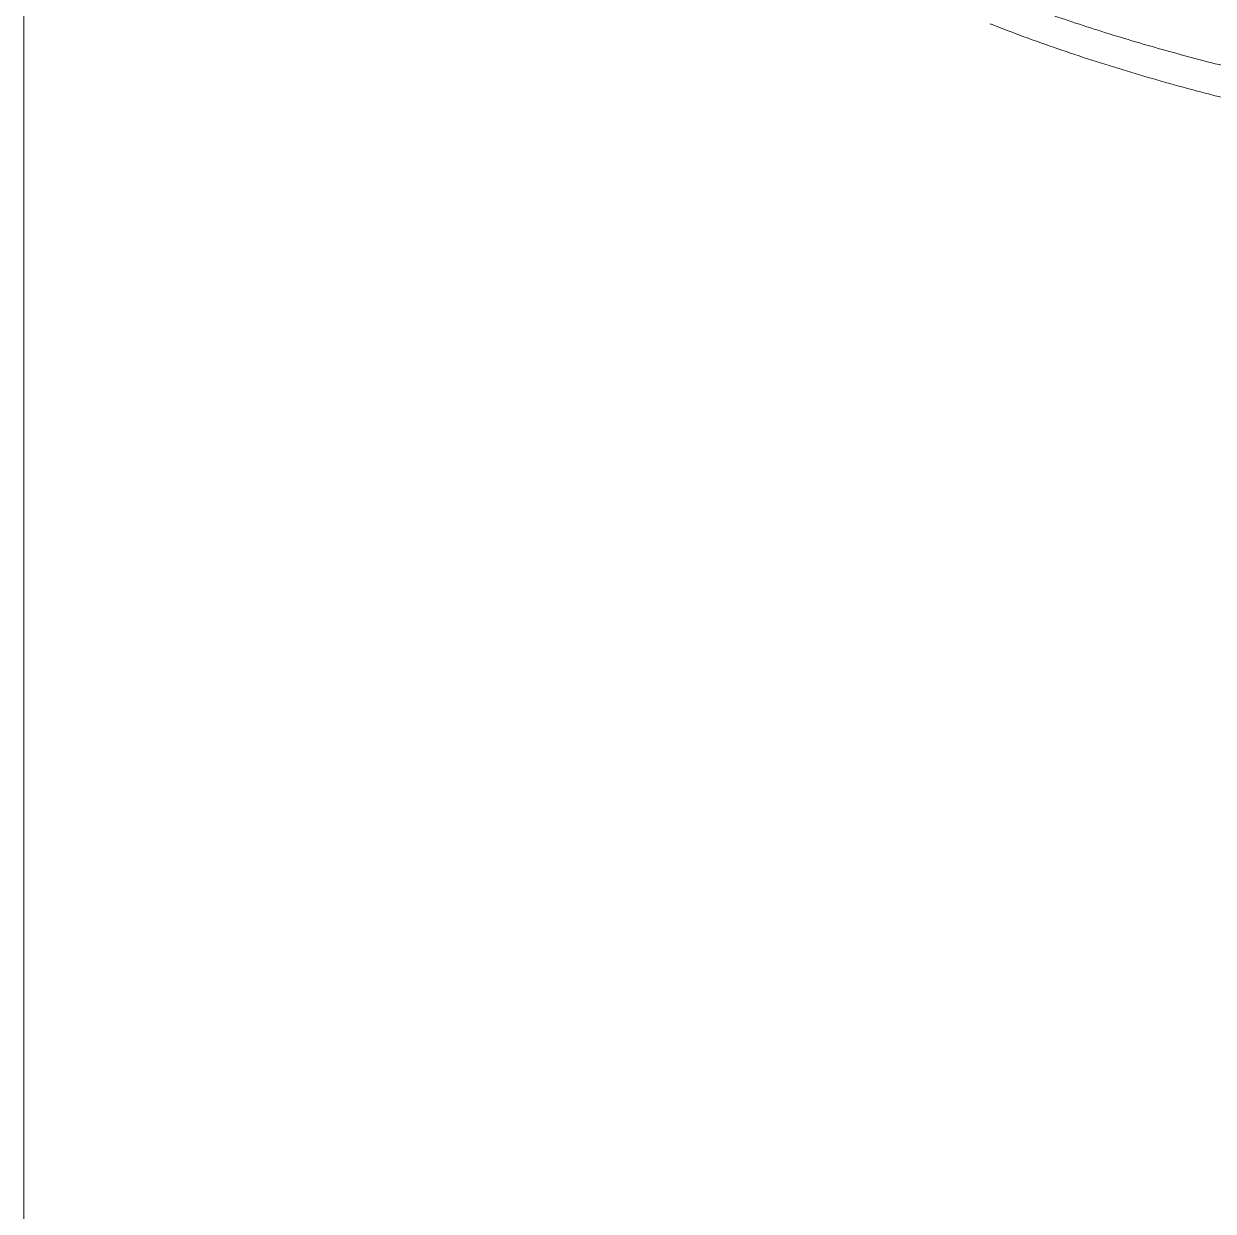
# Model space of a CAD drawing. Extents: x -1073 to 35213, y -1180 to 6950.
# Drawn here: x 32141.9 to 32210.5, y 1902 to 1970.6 of the extents above; entities that cross this region are included whole.
import ezdxf
from ezdxf.xclip import XClip

# ---------------------------------------------------------------- set-up
doc = ezdxf.new("R2010")
doc.units = 0
doc.header["$LTSCALE"] = 25
doc.header["$XCLIPFRAME"] = 0
doc.layers.get('0').update_dxf_attribs({"color": 9, "lineweight": 9})
doc.layers.add('04', color=9, linetype='Continuous', lineweight=9)
doc.layers.add('06D', color=9, linetype='Continuous', lineweight=9)

# ---------------------------------------------------------------- blocks, each defined once
blk = doc.blocks.new('p-araba-polo')
for points, knots in [([(3.89681, 0), (3.89677, -0.01209), (3.89668, -0.03627), (3.89592, -0.07253), (3.89472, -0.10878), (3.893, -0.14501), (3.89078, -0.18122), (3.88803, -0.21739), (3.88473, -0.25351), (3.88084, -0.28957), (3.87635, -0.32556), (3.87122, -0.36147), (3.86539, -0.39727), (3.85883, -0.43294), (3.85148, -0.46846), (3.84326, -0.5038), (3.83413, -0.5389), (3.82397, -0.57372), (3.8128, -0.60824), (3.80432, -0.63088), (3.80008, -0.64221)], [0, 0, 0, 0, 0.055558, 0.111113, 0.166668, 0.222224, 0.277781, 0.333337, 0.388894, 0.44445, 0.500005, 0.55556, 0.611116, 0.666671, 0.722227, 0.777783, 0.833339, 0.888892, 0.944445, 1, 1, 1, 1]), ([(3.81742, -0.64441), (3.8199, -0.63799), (3.82486, -0.62513), (3.83179, -0.60561), (3.83837, -0.5859), (3.84459, -0.566), (3.85047, -0.54593), (3.85602, -0.52571), (3.86125, -0.50535), (3.86618, -0.48486), (3.87081, -0.46426), (3.87516, -0.44355), (3.87923, -0.42275), (3.88305, -0.40188), (3.88661, -0.38093), (3.88992, -0.35992), (3.893, -0.33887), (3.89585, -0.31777), (3.89848, -0.29664), (3.9009, -0.27548), (3.90311, -0.25429), (3.90512, -0.2331), (3.90693, -0.21189), (3.90856, -0.19068), (3.91, -0.16947), (3.91126, -0.14826), (3.91235, -0.12705), (3.91326, -0.10585), (3.914, -0.08466), (3.91457, -0.06348), (3.91498, -0.04231), (3.91523, -0.02115), (3.91526, -0.00705), (3.91528, 0)], [0, 0, 0, 0, 0.031503, 0.063111, 0.094824, 0.126637, 0.158547, 0.190546, 0.222628, 0.254786, 0.287011, 0.319297, 0.351636, 0.384021, 0.416445, 0.448899, 0.481372, 0.513858, 0.546357, 0.578861, 0.611362, 0.643854, 0.676332, 0.708795, 0.741239, 0.773662, 0.806063, 0.838441, 0.870794, 0.903125, 0.935433, 0.967723, 1, 1, 1, 1])]:
    blk.add_open_spline(points, degree=3, knots=knots)
for points in [[(3.81754, -0.64408), (3.81751, -0.64417), (3.81748, -0.64425), (3.81745, -0.64433), (3.81742, -0.64441)], [(3.81742, -0.64441), (3.81744, -0.64436), (3.81747, -0.6443), (3.81749, -0.64424), (3.81751, -0.64417)]]:
    blk.add_open_spline(points, degree=4)

msp = doc.modelspace()

# ---------------------------------------------------------------- linework, layer by layer
at = {"layer": '06D'}
msp.add_lwpolyline([(32141.897, 2392.045), (32391.897, 2392.045), (32391.897, 1892.045), (32141.897, 1892.045)], close=True, dxfattribs=at)

# ---------------------------------------------------------------- block references
at = {"layer": '04'}
ref = msp.add_blockref('p-araba-polo', (32262.084, 2352.286), dxfattribs=dict(at, xscale=100, yscale=100, zscale=100, rotation=270))
XClip(ref).set_block_clipping_path([(-0.0924763951, -0.9835002962), (4.0650970395, 0.9845199444)])

doc.saveas('drawing.dxf')
